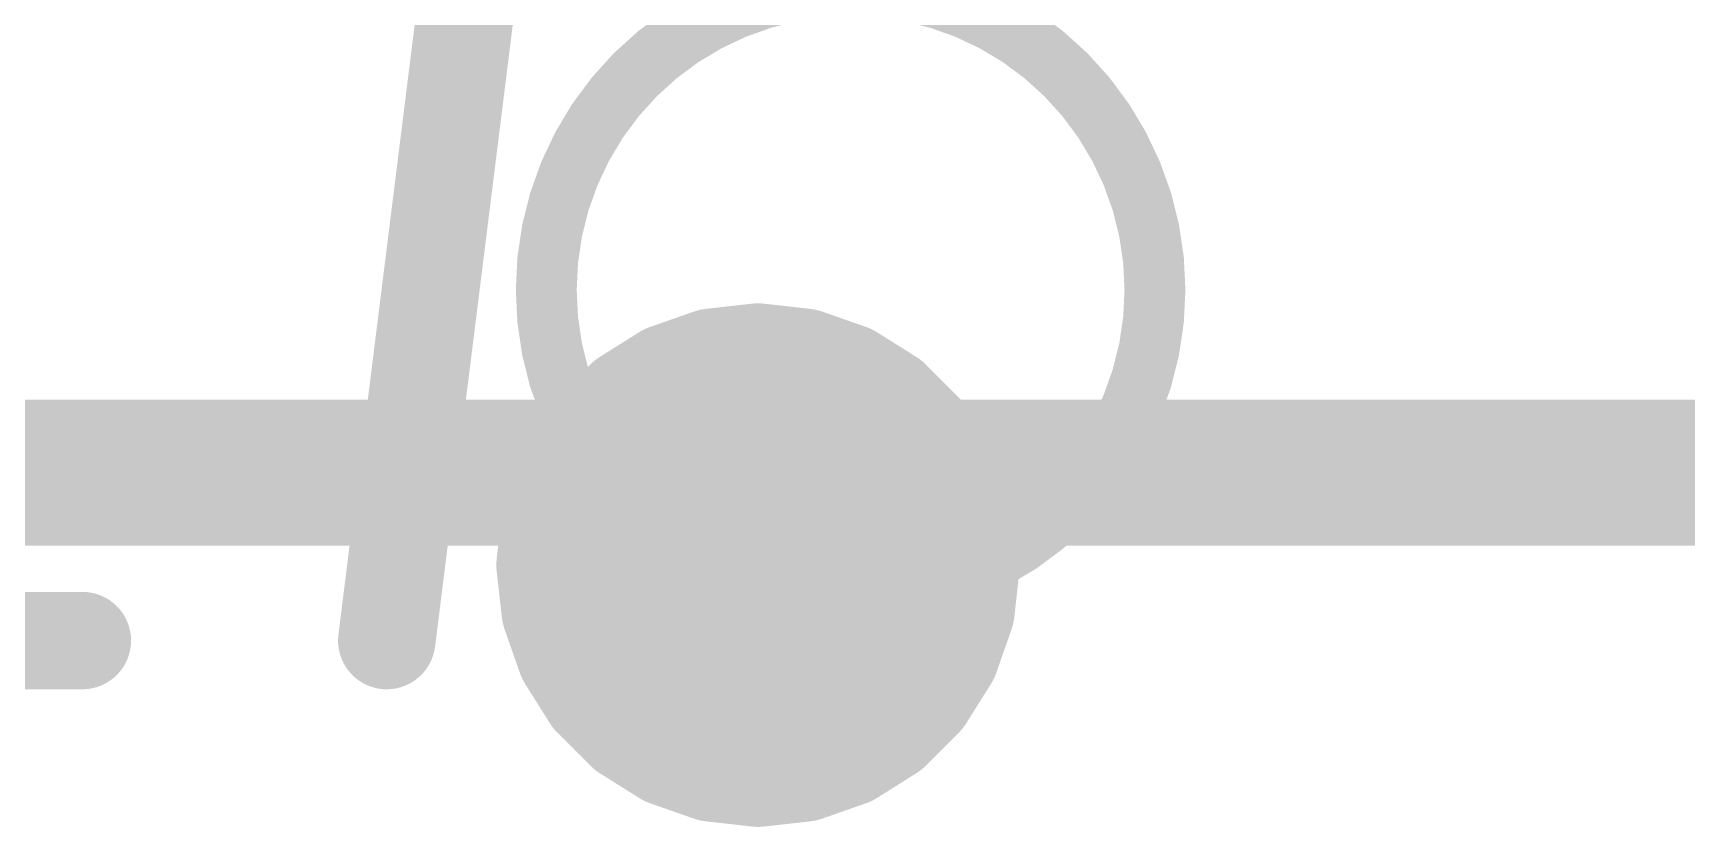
# Model space of a CAD drawing. Extents: x -33 to 32.5, y -8.9 to 49.7.
# Drawn here: x -2.595 to 0.856, y 37.361 to 39.017 of the extents above; entities that cross this region are included whole.
import ezdxf

# ---------------------------------------------------------------- set-up
doc = ezdxf.new("R2010")
doc.units = 0
for name, color, linetype in [('1', 12, 'CONTINUOUS'), ('16', 132, 'CONTINUOUS'), ('21', 41, 'CONTINUOUS'), ('51', 53, 'CONTINUOUS')]:
    doc.layers.add(name, color=color, linetype=linetype)

msp = doc.modelspace()

# ---------------------------------------------------------------- linework, layer by layer
at = {"layer": '1', "const_width": 0.3048}
msp.add_lwpolyline([(-3.81, 38.1), (3.81, 45.72)], dxfattribs=at)
at = {"layer": '16', "const_width": 0.3048}
msp.add_lwpolyline([(-12.7, 38.1), (21.59, 38.1)], dxfattribs=at)
at = {"layer": '21', "const_width": 0.2032}
for points in [[(-1.5393, 40.2895), (-1.8568, 37.7495)], [(-1.181, 38.3404), (-1.275, 38.3075)], [(-1.0821, 38.3515), (-1.181, 38.3404)], [(-0.9832, 38.3404), (-1.0821, 38.3515)], [(-0.8892, 38.3075), (-0.9832, 38.3404)], [(-1.275, 38.3075), (-1.3593, 38.2546)], [(-0.8049, 38.2546), (-0.8892, 38.3075)], [(-1.3593, 38.2546), (-1.4297, 38.1842)], [(-0.7345, 38.1842), (-0.8049, 38.2546)], [(-1.4122, 38.2016), (-0.752, 38.2016)], [(-1.4297, 38.1842), (-1.4826, 38.0999)], [(-0.6816, 38.0999), (-0.7345, 38.1842)], [(-1.4826, 38.0999), (-1.5155, 38.0059)], [(-0.6487, 38.0059), (-0.6816, 38.0999)], [(-1.5155, 38.0059), (-1.5266, 37.907)], [(-1.5163, 37.9984), (-0.6479, 37.9984)], [(-0.6376, 37.907), (-0.6487, 38.0059)], [(-1.5266, 37.907), (-1.5155, 37.8081)], [(-0.6487, 37.8081), (-0.6376, 37.907)], [(-1.5155, 37.8081), (-1.4826, 37.7141)], [(-1.5109, 37.7952), (-0.6533, 37.7952)], [(-0.6816, 37.7141), (-0.6487, 37.8081)], [(-2.4918, 37.7495), (-4.3968, 37.7495)], [(-1.4826, 37.7141), (-1.4296, 37.6299)], [(-0.7346, 37.6299), (-0.6816, 37.7141)], [(-1.4296, 37.6299), (-1.3592, 37.5595)], [(-0.805, 37.5595), (-0.7346, 37.6299)], [(-1.3918, 37.592), (-0.7724, 37.592)], [(-1.3592, 37.5595), (-1.275, 37.5065)], [(-0.8892, 37.5065), (-0.805, 37.5595)], [(-1.275, 37.5065), (-1.181, 37.4736)], [(-0.9832, 37.4736), (-0.8892, 37.5065)], [(-1.181, 37.4736), (-1.0821, 37.4625)], [(-1.0821, 37.4625), (-0.9832, 37.4736)]]:
    msp.add_lwpolyline(points, dxfattribs=at)
at = {"layer": '21', "const_width": 0.1016}
for points in [[(-1.1867, 38.3909, 1), (-1.1753, 38.2899)], [(-1.1642, 38.2924, 1), (-1.1978, 38.3883)], [(-1.0764, 38.402, 1), (-1.0878, 38.301)], [(-1.0764, 38.301, 1), (-1.0878, 38.402)], [(-0.9664, 38.3883, 1), (-1, 38.2924)], [(-0.9889, 38.2899, 1), (-0.9775, 38.3909)], [(-1.2918, 38.3555, 1), (-1.2582, 38.2596)], [(-1.248, 38.2645, 1), (-1.302, 38.3505)], [(-0.8622, 38.3505, 1), (-0.9162, 38.2645)], [(-0.906, 38.2596, 1), (-0.8724, 38.3555)], [(-1.3863, 38.2976, 1), (-1.3322, 38.2115)], [(-1.3233, 38.2186, 1), (-1.3952, 38.2905)], [(-0.769, 38.2905, 1), (-0.8409, 38.2186)], [(-0.832, 38.2115, 1), (-0.7779, 38.2976)], [(-1.4122, 38.2524, 1), (-1.4122, 38.1508)], [(-0.752, 38.1508, 1), (-0.752, 38.2524)], [(-1.4656, 38.2201, 1), (-1.3937, 38.1482)], [(-1.3866, 38.1571, 1), (-1.4727, 38.2112)], [(-0.6915, 38.2112, 1), (-0.7776, 38.1571)], [(-0.7705, 38.1482, 1), (-0.6986, 38.2201)], [(-1.4347, 38.0831, 1), (-1.5306, 38.1167)], [(-0.6336, 38.1167, 1), (-0.7295, 38.0831)], [(-1.5256, 38.1269, 1), (-1.4396, 38.0729)], [(-0.7246, 38.0729, 1), (-0.6386, 38.1269)], [(-1.5163, 38.0492, 1), (-1.5163, 37.9476)], [(-1.465, 38.0002, 1), (-1.566, 38.0116)], [(-0.5982, 38.0116, 1), (-0.6992, 38.0002)], [(-0.6479, 37.9476, 1), (-0.6479, 38.0492)], [(-1.5634, 38.0227, 1), (-1.4675, 37.9891)], [(-0.6967, 37.9891, 1), (-0.6008, 38.0227)], [(-1.4761, 37.9127, 1), (-1.5771, 37.9013)], [(-0.5871, 37.9013, 1), (-0.6881, 37.9127)], [(-1.5771, 37.9127, 1), (-1.4761, 37.9013)], [(-0.6881, 37.9013, 1), (-0.5871, 37.9127)], [(-1.4675, 37.8249, 1), (-1.5634, 37.7913)], [(-1.5109, 37.846, 1), (-1.5109, 37.7444)], [(-0.6008, 37.7913, 1), (-0.6967, 37.8249)], [(-0.6533, 37.7444, 1), (-0.6533, 37.846)], [(-1.5659, 37.8024, 1), (-1.465, 37.8138)], [(-0.6992, 37.8138, 1), (-0.5983, 37.8024)], [(-2.4918, 37.6987, 1), (-2.4918, 37.8003)], [(-1.9072, 37.7558, 1), (-1.8064, 37.7432)], [(-1.4396, 37.7412, 1), (-1.5256, 37.6871)], [(-0.6386, 37.6871, 1), (-0.7246, 37.7412)], [(-1.5305, 37.6974, 1), (-1.4346, 37.7309)], [(-0.7296, 37.7309, 1), (-0.6337, 37.6974)], [(-1.3937, 37.6658, 1), (-1.4655, 37.5939)], [(-0.6987, 37.5939, 1), (-0.7705, 37.6658)], [(-1.4726, 37.6028, 1), (-1.3866, 37.6569)], [(-1.3918, 37.6428, 1), (-1.3918, 37.5412)], [(-0.7776, 37.6569, 1), (-0.6916, 37.6028)], [(-0.7724, 37.5412, 1), (-0.7724, 37.6428)], [(-1.3322, 37.6025, 1), (-1.3863, 37.5165)], [(-1.3952, 37.5236, 1), (-1.3233, 37.5954)], [(-0.8409, 37.5954, 1), (-0.769, 37.5236)], [(-0.7779, 37.5165, 1), (-0.832, 37.6025)], [(-1.2582, 37.5545, 1), (-1.2917, 37.4586)], [(-1.302, 37.4635, 1), (-1.2479, 37.5495)], [(-0.9163, 37.5495, 1), (-0.8622, 37.4635)], [(-0.8725, 37.4586, 1), (-0.906, 37.5545)], [(-1.1753, 37.5241, 1), (-1.1867, 37.4232)], [(-1.1978, 37.4257, 1), (-1.1642, 37.5216)], [(-1.0878, 37.513, 1), (-1.0764, 37.412)], [(-1.0878, 37.412, 1), (-1.0764, 37.513)], [(-1, 37.5216, 1), (-0.9664, 37.4257)], [(-0.9775, 37.4232, 1), (-0.9889, 37.5241)]]:
    msp.add_lwpolyline(points, format="xyb", dxfattribs=at)
at = {"layer": '51', "const_width": 0.127}
msp.add_lwpolyline([(-0.889, 37.846, 1), (-0.889, 39.116, 1), (-0.889, 37.846)], format="xyb", dxfattribs=at)

doc.saveas('drawing.dxf')
